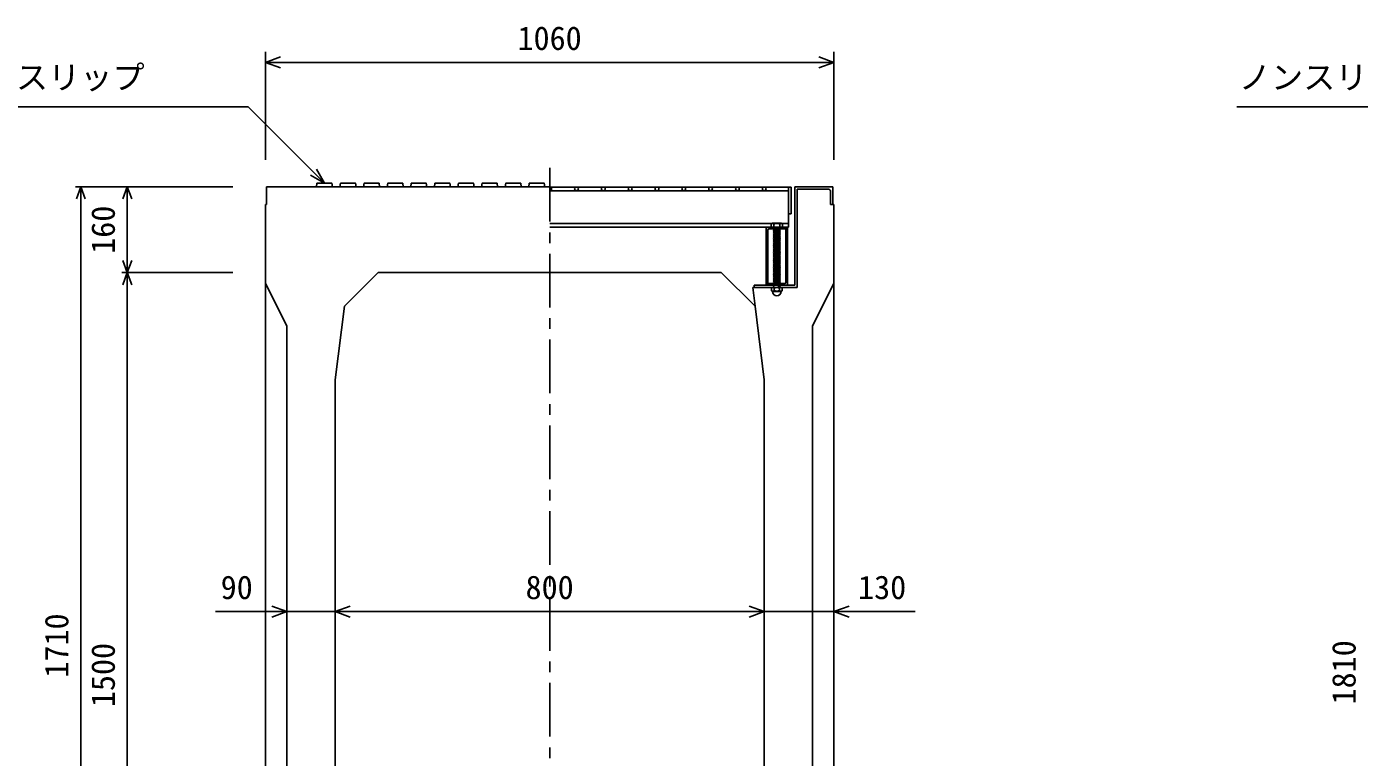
# Model space of a CAD drawing. Units: millimetres, scale not verified. Extents: x -16800 to 16800, y -5940 to 5940.
# Drawn here: x 8625 to 11110, y -1475 to -113 of the extents above; entities that cross this region are included whole.
import ezdxf
from ezdxf.enums import TextEntityAlignment as Align

# ---------------------------------------------------------------- set-up
doc = ezdxf.new("R2010")
doc.units = ezdxf.units.MM
doc.header["$LTSCALE"] = 20
doc.linetypes.add('CHAIN1', pattern=[8, 5, -1, 1, -1])
doc.linetypes.add('DOTTED', pattern=[1.75, 0.25, -1.5])
for name, color, linetype, lineweight in [('0-0_DIM', 7, 'Continuous', 25), ('0-2_HATCH', 6, 'Continuous', 25), ('0-5_OUTLINE', 3, 'Continuous', 25)]:
    doc.layers.add(name, color=color, linetype=linetype, lineweight=lineweight)
doc.styles.add('ＭＳ ゴシック', font='')
doc.styles.get('ＭＳ ゴシック').set_extended_font_data('MS Gothic')

msp = doc.modelspace()

# ---------------------------------------------------------------- linework, layer by layer
at = {"layer": '0-0_DIM'}
for p, q in [((9070, -159.92), (9070, -361.66)), ((10130, -159.92), (10130, -361.66)), ((10130, -179.92), (9070, -179.92)), ((8480.9, -262.95), (9037.79, -262.95)), ((9180, -405.16), (9037.79, -262.95)), ((10880.9, -262.95), (11437.79, -262.95)), ((9180, -405.16), (9154.02, -390.16)), ((9180, -405.16), (9165, -379.18)), ((8715.8, -411.66), (9009.13, -411.66)), ((8725.8, -411.66), (8725.8, -2121.66)), ((8812.46, -571.66), (8812.46, -411.66)), ((8802.46, -571.66), (9009.13, -571.66)), ((8812.46, -2071.66), (8812.46, -571.66)), ((8977.17, -1203.5), (9110, -1203.5)), ((9200, -1203.5), (9110, -1203.5)), ((9200, -1203.5), (10000, -1203.5)), ((10000, -1203.5), (10130, -1203.5)), ((10281.6, -1203.5), (10130, -1203.5))]:
    msp.add_line(p, q, dxfattribs=at)
at = {"layer": '0-0_DIM', "linetype": 'CHAIN1'}
msp.add_line((9600, -376.66), (9600, -2471.66), dxfattribs=at)
at = {"layer": '0-0_DIM'}
for points in [[(9098.23, -190.18), (9070.04, -179.92), (9098.23, -169.66)], [(10101.85, -169.66), (10130.04, -179.92), (10101.85, -190.18)], [(8717.59, -434.21), (8725.8, -411.66), (8734.01, -434.21)], [(8804.26, -434.21), (8812.46, -411.66), (8820.67, -434.21)], [(8820.67, -549.11), (8812.46, -571.66), (8804.26, -549.11)], [(8804.26, -594.21), (8812.46, -571.66), (8820.67, -594.21)], [(9081.81, -1213.76), (9110, -1203.5), (9081.81, -1193.24)], [(9228.19, -1213.76), (9200, -1203.5), (9228.19, -1193.24)], [(9971.81, -1193.24), (10000, -1203.5), (9971.81, -1213.76)], [(10158.19, -1193.24), (10130, -1203.5), (10158.19, -1213.76)]]:
    msp.add_lwpolyline(points, dxfattribs=at)
at = {"layer": '0-2_HATCH'}
for p, q in [((10050, -412.16), (9600, -412.16)), ((10045.5, -419.16), (9600, -419.16)), ((10045.5, -412.16), (10045.5, -487.16)), ((10050, -462.16), (10050, -412.16)), ((10057, -411.66), (10057, -595.16)), ((10061.5, -416.16), (10061.5, -599.66)), ((10061.5, -416.16), (10120, -416.16)), ((10123.5, -419.66), (10123.5, -444.66)), ((10123.5, -444.66), (10128, -444.66)), ((10050, -462.16), (10045.5, -462.16)), ((10014.32, -480.16), (9600, -480.16)), ((10045.5, -487.16), (9600, -487.16)), ((10003.5, -595.16), (10003.5, -489.16)), ((10043.5, -487.16), (10005.5, -487.16)), ((10006.7, -591.96), (10006.7, -492.36)), ((10043.5, -490.36), (10008.7, -490.36)), ((10015, -479.66), (10013, -481.16)), ((10013, -487.16), (10013, -481.16)), ((10034, -487.16), (10013, -487.16)), ((10013.33, -480.89), (10015, -479.66)), ((10032, -479.66), (10015, -479.66)), ((10017, -487.16), (10030, -487.16)), ((10017, -488.16), (10018, -487.16)), ((10018, -489.16), (10017, -488.16)), ((10017, -490.16), (10018, -489.16)), ((10018, -491.16), (10017, -490.16)), ((10017, -492.16), (10018, -491.16)), ((10030, -491.16), (10017, -492.16)), ((10018, -493.16), (10017, -492.16)), ((10017, -494.16), (10018, -493.16)), ((10030, -493.16), (10017, -494.16)), ((10018, -495.16), (10017, -494.16)), ((10017, -496.16), (10018, -495.16)), ((10030, -495.16), (10017, -496.16)), ((10018, -497.16), (10017, -496.16)), ((10018, -487.16), (10018, -481.16)), ((10029, -487.16), (10029, -481.16)), ((10029, -488.16), (10030, -487.16)), ((10030, -489.16), (10029, -488.16)), ((10029, -492.16), (10030, -491.16)), ((10030, -493.16), (10029, -492.16)), ((10029, -494.16), (10030, -493.16)), ((10030, -495.16), (10029, -494.16)), ((10029, -496.16), (10030, -495.16)), ((10030, -497.16), (10029, -496.16)), ((10033.67, -480.89), (10032, -479.66)), ((10045.5, -480.16), (10032.68, -480.16)), ((10034, -487.16), (10034, -481.16)), ((10040.3, -589.96), (10040.3, -490.36)), ((10043.5, -593.16), (10043.5, -487.16)), ((10017, -498.16), (10018, -497.16)), ((10030, -497.16), (10017, -498.16)), ((10018, -499.16), (10017, -498.16)), ((10030, -499.16), (10017, -500.16)), ((10017, -500.16), (10018, -499.16)), ((10030, -501.16), (10017, -502.16)), ((10018, -503.16), (10017, -502.16)), ((10030, -503.16), (10017, -504.16)), ((10017, -504.16), (10018, -503.16)), ((10018, -505.16), (10017, -504.16)), ((10030, -505.16), (10017, -506.16)), ((10017, -506.16), (10018, -505.16)), ((10018, -507.16), (10017, -506.16)), ((10030, -507.16), (10017, -508.16)), ((10017, -508.16), (10018, -507.16)), ((10018, -509.16), (10017, -508.16)), ((10030, -509.16), (10017, -510.16)), ((10017, -510.16), (10018, -509.16)), ((10018, -511.16), (10017, -510.16)), ((10030, -511.16), (10017, -512.16)), ((10017, -512.16), (10018, -511.16)), ((10018, -513.16), (10017, -512.16)), ((10030, -513.16), (10017, -514.16)), ((10017, -514.16), (10018, -513.16)), ((10018, -515.16), (10017, -514.16)), ((10030, -515.16), (10017, -516.16)), ((10017, -516.16), (10018, -515.16)), ((10018, -517.16), (10017, -516.16)), ((10030, -517.16), (10017, -518.16)), ((10017, -518.16), (10018, -517.16)), ((10018, -519.16), (10017, -518.16)), ((10030, -519.16), (10017, -520.16)), ((10017, -520.16), (10018, -519.16)), ((10018, -521.16), (10017, -520.16)), ((10030, -521.16), (10017, -522.16)), ((10017, -522.16), (10018, -521.16)), ((10029, -500.16), (10030, -499.16)), ((10030, -501.16), (10029, -500.16)), ((10029, -502.16), (10030, -501.16)), ((10030, -503.16), (10029, -502.16)), ((10029, -504.16), (10030, -503.16)), ((10029, -504.16), (10030, -505.16)), ((10029, -506.16), (10030, -505.16)), ((10029, -506.16), (10030, -507.16)), ((10029, -508.16), (10030, -507.16)), ((10029, -508.16), (10030, -509.16)), ((10029, -510.16), (10030, -509.16)), ((10029, -510.16), (10030, -511.16)), ((10029, -512.16), (10030, -511.16)), ((10029, -512.16), (10030, -513.16)), ((10029, -514.16), (10030, -513.16)), ((10029, -514.16), (10030, -515.16)), ((10029, -516.16), (10030, -515.16)), ((10029, -516.16), (10030, -517.16)), ((10029, -518.16), (10030, -517.16)), ((10029, -518.16), (10030, -519.16)), ((10029, -520.16), (10030, -519.16)), ((10029, -520.16), (10030, -521.16)), ((10029, -522.16), (10030, -521.16)), ((10018, -523.16), (10017, -522.16)), ((10030, -523.16), (10017, -524.16)), ((10017, -524.16), (10018, -523.16)), ((10018, -525.16), (10017, -524.16)), ((10030, -525.16), (10017, -526.16)), ((10017, -526.16), (10018, -525.16)), ((10018, -527.16), (10017, -526.16)), ((10030, -527.16), (10017, -528.16)), ((10017, -528.16), (10018, -527.16)), ((10018, -529.16), (10017, -528.16)), ((10030, -529.16), (10017, -530.16)), ((10017, -530.16), (10018, -529.16)), ((10018, -531.16), (10017, -530.16)), ((10030, -531.16), (10017, -532.16)), ((10017, -532.16), (10018, -531.16)), ((10018, -533.16), (10017, -532.16)), ((10030.01, -533.17), (10017.01, -534.17)), ((10017.01, -534.17), (10018.01, -533.17)), ((10018.01, -535.17), (10017.01, -534.17)), ((10030.01, -535.17), (10017.01, -536.17)), ((10017.01, -536.17), (10018.01, -535.17)), ((10018.01, -537.17), (10017.01, -536.17)), ((10030.01, -537.17), (10017.01, -538.17)), ((10017.01, -538.17), (10018.01, -537.17)), ((10018.01, -539.17), (10017.01, -538.17)), ((10030.01, -539.17), (10017.01, -540.17)), ((10017.01, -540.17), (10018.01, -539.17)), ((10018.01, -541.17), (10017.01, -540.17)), ((10030.02, -541.17), (10017.01, -542.17)), ((10017.01, -542.17), (10018.01, -541.17)), ((10018.01, -543.17), (10017.01, -542.17)), ((10030.01, -545.17), (10017.01, -546.17)), ((10017.01, -546.17), (10018.01, -545.17)), ((10018.01, -547.17), (10017.01, -546.17)), ((10030.02, -543.18), (10017.02, -544.18)), ((10017.02, -544.18), (10018.02, -543.18)), ((10018.02, -545.18), (10017.02, -544.18)), ((10029, -522.16), (10030, -523.16)), ((10029, -524.16), (10030, -523.16)), ((10029, -524.16), (10030, -525.16)), ((10029, -526.16), (10030, -525.16)), ((10029, -526.16), (10030, -527.16)), ((10029, -528.16), (10030, -527.16)), ((10029, -528.16), (10030, -529.16)), ((10029, -530.16), (10030, -529.16)), ((10029, -530.16), (10030, -531.16)), ((10029, -532.16), (10030, -531.16)), ((10029, -532.16), (10030.01, -533.17)), ((10029.01, -534.17), (10030.01, -533.17)), ((10029.01, -534.17), (10030.01, -535.17)), ((10029.01, -536.17), (10030.01, -535.17)), ((10029.01, -536.17), (10030.01, -537.17)), ((10029.01, -538.17), (10030.01, -537.17)), ((10029.01, -538.17), (10030.01, -539.17)), ((10029.01, -540.17), (10030.01, -539.17)), ((10029.01, -540.17), (10030.02, -541.17)), ((10029.01, -546.17), (10030.01, -545.17)), ((10029.01, -546.17), (10030.01, -547.17)), ((10029.02, -542.17), (10030.02, -541.17)), ((10029.02, -542.17), (10030.02, -543.18)), ((10029.02, -544.18), (10030.02, -543.18)), ((10029.02, -544.18), (10030.02, -545.18)), ((10030.01, -547.17), (10017.01, -548.17)), ((10017.01, -548.17), (10018.01, -547.17)), ((10018.01, -549.17), (10017.01, -548.17)), ((10030.01, -549.17), (10017.01, -550.17)), ((10017.01, -550.17), (10018.01, -549.17)), ((10018.01, -551.17), (10017.01, -550.17)), ((10030.02, -551.17), (10017.02, -552.17)), ((10017.02, -552.17), (10018.02, -551.17)), ((10018.02, -553.17), (10017.02, -552.17)), ((10030.02, -553.17), (10017.02, -554.17)), ((10017.02, -554.17), (10018.02, -553.17)), ((10018.02, -555.17), (10017.02, -554.17)), ((10030.02, -555.18), (10017.02, -556.18)), ((10017.02, -556.18), (10018.02, -555.18)), ((10018.02, -557.18), (10017.02, -556.18)), ((10030.02, -557.18), (10017.02, -558.18)), ((10017.02, -558.18), (10018.02, -557.18)), ((10018.02, -559.18), (10017.02, -558.18)), ((10030.03, -559.18), (10017.03, -560.18)), ((10017.03, -560.18), (10018.03, -559.18)), ((10018.03, -561.18), (10017.03, -560.18)), ((10030.03, -561.18), (10017.03, -562.18)), ((10017.03, -562.18), (10018.03, -561.18)), ((10018.03, -563.18), (10017.03, -562.18)), ((10030.03, -563.18), (10017.03, -564.18)), ((10017.03, -564.18), (10018.03, -563.18)), ((10018.03, -565.18), (10017.03, -564.18)), ((10030.03, -565.19), (10017.03, -566.19)), ((10017.03, -566.19), (10018.03, -565.19)), ((10018.03, -567.19), (10017.03, -566.19)), ((10030.04, -567.19), (10017.04, -568.19)), ((10017.04, -568.19), (10018.04, -567.19)), ((10018.04, -569.19), (10017.04, -568.19)), ((10030.04, -569.19), (10017.04, -570.19)), ((10017.04, -570.19), (10018.04, -569.19)), ((10018.04, -571.19), (10017.04, -570.19)), ((10030.04, -571.19), (10017.04, -572.19)), ((10017.04, -572.19), (10018.04, -571.19)), ((10029.01, -548.17), (10030.01, -547.17)), ((10029.01, -548.17), (10030.01, -549.17)), ((10029.01, -550.17), (10030.01, -549.17)), ((10029.01, -550.17), (10030.02, -551.17)), ((10029.02, -552.17), (10030.02, -551.17)), ((10029.02, -552.17), (10030.02, -553.17)), ((10029.02, -554.17), (10030.02, -553.17)), ((10029.02, -554.17), (10030.02, -555.18)), ((10029.02, -556.18), (10030.02, -555.18)), ((10029.02, -556.18), (10030.02, -557.18)), ((10029.02, -558.18), (10030.02, -557.18)), ((10029.02, -558.18), (10030.03, -559.18)), ((10029.03, -560.18), (10030.03, -559.18)), ((10029.03, -560.18), (10030.03, -561.18)), ((10029.03, -562.18), (10030.03, -561.18)), ((10029.03, -562.18), (10030.03, -563.18)), ((10029.03, -564.18), (10030.03, -563.18)), ((10029.03, -564.18), (10030.03, -565.19)), ((10029.03, -566.19), (10030.03, -565.19)), ((10029.03, -566.19), (10030.04, -567.19)), ((10029.04, -568.19), (10030.04, -567.19)), ((10029.04, -568.19), (10030.04, -569.19)), ((10029.04, -570.19), (10030.04, -569.19)), ((10029.04, -570.19), (10030.04, -571.19)), ((10029.04, -572.19), (10030.04, -571.19)), ((9981, -595.16), (10057, -595.16)), ((9981, -595.16), (9981, -599.66)), ((10038.3, -591.96), (10003.5, -591.96)), ((10041.5, -595.16), (10003.5, -595.16)), ((10018.04, -573.19), (10017.04, -572.19)), ((10030.04, -573.19), (10017.04, -574.19)), ((10017.04, -574.19), (10018.04, -573.19)), ((10018.04, -575.19), (10017.04, -574.19)), ((10030.05, -575.2), (10017.04, -576.2)), ((10017.04, -576.2), (10018.04, -575.2)), ((10018.04, -577.2), (10017.04, -576.2)), ((10030.05, -577.2), (10017.05, -578.2)), ((10017.05, -578.2), (10018.05, -577.2)), ((10018.05, -579.2), (10017.05, -578.2)), ((10030.05, -579.2), (10017.05, -580.2)), ((10017.05, -580.2), (10018.05, -579.2)), ((10018.05, -581.2), (10017.05, -580.2)), ((10030.05, -581.2), (10017.05, -582.2)), ((10017.05, -582.2), (10018.05, -581.2)), ((10018.05, -583.2), (10017.05, -582.2)), ((10030.05, -583.2), (10017.05, -584.2)), ((10017.05, -584.2), (10018.05, -583.2)), ((10018.05, -585.2), (10017.05, -584.2)), ((10030.06, -585.21), (10017.06, -586.21)), ((10017.06, -586.21), (10018.06, -585.21)), ((10018.06, -587.21), (10017.06, -586.21)), ((10030.06, -587.21), (10017.06, -588.21)), ((10017.06, -588.21), (10018.06, -587.21)), ((10018.06, -589.21), (10017.06, -588.21)), ((10030.06, -589.21), (10017.06, -590.21)), ((10017.06, -590.21), (10018.06, -589.21)), ((10018.06, -591.21), (10017.06, -590.21)), ((10030.06, -591.21), (10017.06, -592.21)), ((10017.06, -592.21), (10018.06, -591.21)), ((10018.06, -593.21), (10017.06, -592.21)), ((10017.07, -594.21), (10018.07, -593.21)), ((10018.07, -595.21), (10017.07, -594.21)), ((10017.07, -596.22), (10018.07, -595.22)), ((10018.07, -597.22), (10017.07, -596.22)), ((10029.04, -572.19), (10030.04, -573.19)), ((10029.04, -574.19), (10030.04, -573.19)), ((10029.04, -574.19), (10030.05, -575.2)), ((10029.04, -576.2), (10030.05, -575.2)), ((10029.05, -576.2), (10030.05, -577.2)), ((10029.05, -578.2), (10030.05, -577.2)), ((10029.05, -578.2), (10030.05, -579.2)), ((10029.05, -580.2), (10030.05, -579.2)), ((10029.05, -580.2), (10030.05, -581.2)), ((10029.05, -582.2), (10030.05, -581.2)), ((10029.05, -582.2), (10030.05, -583.2)), ((10029.05, -584.2), (10030.05, -583.2)), ((10029.06, -584.2), (10030.06, -585.21)), ((10029.06, -586.21), (10030.06, -585.21)), ((10029.06, -586.21), (10030.06, -587.21)), ((10029.06, -588.21), (10030.06, -587.21)), ((10029.06, -588.21), (10030.06, -589.21)), ((10029.06, -590.21), (10030.06, -589.21)), ((10029.06, -590.21), (10030.06, -591.21)), ((10029.06, -592.21), (10030.06, -591.21)), ((10029.06, -592.21), (10030.07, -593.22)), ((10029.07, -594.22), (10030.07, -593.22)), ((10029.07, -594.22), (10030.07, -595.22)), ((10029.07, -596.22), (10030.07, -595.22)), ((10029.07, -596.22), (10030.07, -597.22)), ((9978.5, -599.66), (10061.5, -599.66)), ((9978.63, -599.66), (9982.86, -634.52)), ((10014.16, -599.66), (10013.29, -600.31)), ((10013.29, -600.31), (10013.29, -605.49)), ((10014.99, -606.47), (10013.29, -605.49)), ((10032.84, -599.66), (10014.16, -599.66)), ((10014.99, -606.79), (10014.99, -606.47)), ((10032.01, -606.47), (10014.99, -606.47)), ((10032.01, -606.79), (10014.99, -606.79)), ((10017.07, -598.22), (10018.07, -597.22)), ((10018.07, -599.22), (10017.07, -598.22)), ((10017.63, -599.66), (10018.07, -599.22)), ((10018.4, -600.31), (10018.4, -605.49)), ((10028.6, -600.31), (10028.6, -605.49)), ((10029.07, -598.22), (10030.07, -597.22)), ((10029.07, -598.22), (10030.07, -599.22)), ((10029.63, -599.66), (10030.07, -599.22)), ((10032.01, -606.47), (10033.71, -605.49)), ((10032.01, -606.79), (10032.01, -606.47)), ((10032.84, -599.66), (10033.71, -600.31)), ((10033.71, -600.31), (10033.71, -605.49))]:
    msp.add_line(p, q, dxfattribs=at)
at = {"layer": '0-2_HATCH', "linetype": 'DOTTED'}
for p, q in [((10030, -487.16), (10017, -488.16)), ((10030, -489.16), (10017, -490.16)), ((10030.07, -593.21), (10017.07, -594.21)), ((10030.07, -595.22), (10017.07, -596.22)), ((10030.07, -597.22), (10017.07, -598.22)), ((10017.63, -599.66), (10029.63, -599.66)), ((10030.07, -599.22), (10024.34, -599.66))]:
    msp.add_line(p, q, dxfattribs=at)
at = {"layer": '0-2_HATCH'}
for points in [[(9195, -411.66), (9194, -405.16), (9166, -405.16), (9165, -411.66)], [(9239, -411.66), (9238, -405.16), (9210, -405.16), (9209, -411.66)], [(9283, -411.66), (9282, -405.16), (9254, -405.16), (9253, -411.66)], [(9327, -411.66), (9326, -405.16), (9298, -405.16), (9297, -411.66)], [(9371, -411.66), (9370, -405.16), (9342, -405.16), (9341, -411.66)], [(9415, -411.66), (9414, -405.16), (9386, -405.16), (9385, -411.66)], [(9459, -411.66), (9458, -405.16), (9430, -405.16), (9429, -411.66)], [(9503, -411.66), (9502, -405.16), (9474, -405.16), (9473, -411.66)], [(9547, -411.66), (9546, -405.16), (9518, -405.16), (9517, -411.66)], [(9591, -411.66), (9590, -405.16), (9562, -405.16), (9561, -411.66)], [(10030, -491.16), (10029, -490.16), (10030, -489.16)], [(10017, -502.16), (10018, -501.16), (10017, -500.16)], [(10030, -499.16), (10029, -498.16), (10030, -497.16)]]:
    msp.add_lwpolyline(points, dxfattribs=at)
for centre in [(9650, -415.66), (9700, -415.66), (9750, -415.66), (9800, -415.66), (9850, -415.66), (9900, -415.66), (9950, -415.66), (10000, -415.66)]:
    msp.add_circle(centre, 3.5, dxfattribs=at)
for centre, radius, start, end in [((9600, -415.66), 3.5, 270, 90), ((10120, -419.66), 3.5, 0, 90), ((10005.5, -489.16), 2, 90, 180), ((10008.7, -492.36), 2, 90, 180), ((10015.5, -483.79), 3.62, 46.39563, 133.60437), ((10023.5, -495.79), 15.62, 69.39075, 110.60925), ((10031.5, -483.79), 3.62, 46.39563, 133.60437), ((10038.3, -589.96), 2, 270, 0), ((10041.5, -593.16), 2, 270, 0), ((10015.85, -605.01), 5.35, 61.49832, 118.50684), ((10015.85, -600.8), 5.35, 241.49843, 298.50089), ((10023.5, -606.79), 8.19, 180, 359.99995), ((10023.5, -620.08), 20.42, 75.52621, 104.47362), ((10023.5, -585.73), 20.42, 255.52638, 284.47374), ((10031.15, -605.01), 5.35, 61.49231, 118.50169), ((10031.15, -600.8), 5.35, 241.49989, 298.5)]:
    msp.add_arc(centre, radius, start, end, dxfattribs=at)
at = {"layer": '0-5_OUTLINE'}
for p, q in [((9072, -411.66), (9600, -411.66)), ((9072, -411.66), (9072, -444.66)), ((10057, -411.66), (10128, -411.66)), ((10128, -411.66), (10128, -444.66)), ((9072, -444.66), (9070, -444.66)), ((9070, -444.66), (9070, -2121.66)), ((10130, -444.66), (10128, -444.66)), ((10130, -444.66), (10130, -2121.66)), ((9070, -591.66), (9110, -671.66)), ((9217.14, -634.52), (9280, -571.66)), ((9280, -571.66), (9920, -571.66)), ((9982.86, -634.52), (9920, -571.66)), ((10130, -591.66), (10090, -671.66)), ((9217.14, -634.52), (9200, -771.66)), ((9982.86, -634.52), (10000, -771.66)), ((9110, -671.66), (9110, -2121.66)), ((10090, -671.66), (10090, -2121.66)), ((9200, -771.66), (9200, -2121.66)), ((10000, -771.66), (10000, -2121.66))]:
    msp.add_line(p, q, dxfattribs=at)

# ---------------------------------------------------------------- texts
at = {"layer": '0-0_DIM', "style": 'ＭＳ ゴシック'}
for s, p in [('1060', (9540, -169.92)), ('ノンスリップ', (8484.75, -242.77)), ('ノンスリップ', (10884.75, -242.77)), ('90', (8986.57, -1193.5)), ('800', (9555, -1193.5)), ('130', (10174.95, -1193.5))]:
    msp.add_text(s, height=43.99, dxfattribs=at).set_placement(p, align=Align.BOTTOM_LEFT)
for s, p in [('160', (8802.46, -536.66)), ('1710', (8715.8, -1326.66)), ('1500', (8802.46, -1381.66)), ('1810', (11115.8, -1376.66))]:
    msp.add_text(s, height=43.99, rotation=90, dxfattribs=at).set_placement(p, align=Align.BOTTOM_LEFT)

doc.saveas('drawing.dxf')
